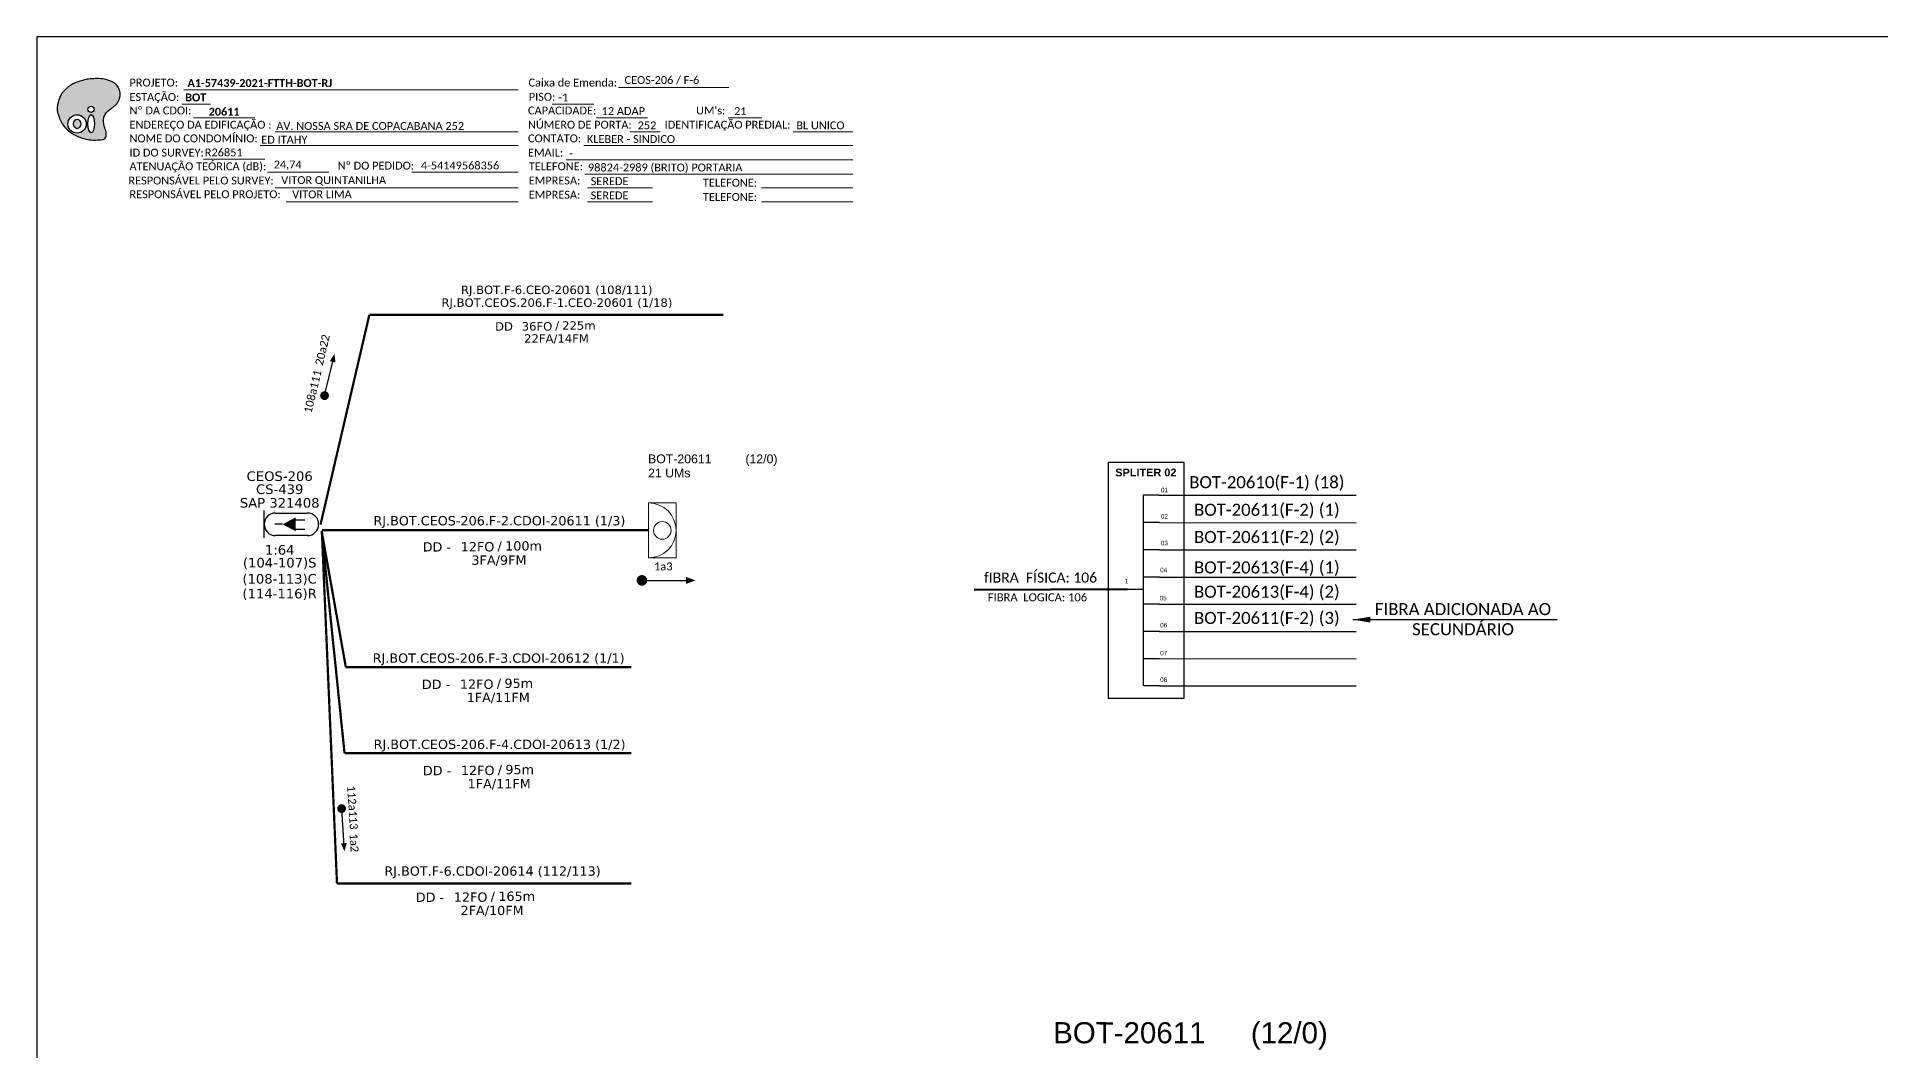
# Model space of a CAD drawing. Extents: x -89 to 749, y 705 to 1299.
# Drawn here: x -89.3 to 330, y 1068.5 to 1299 of the extents above; entities that cross this region are included whole.
import ezdxf
from ezdxf.enums import TextEntityAlignment as Align

# ---------------------------------------------------------------- set-up
doc = ezdxf.new("R2010")
doc.units = 0
for name, color, linetype, lineweight in [("20.0-LEGENDA DOS CDO'S", 1, 'Continuous', 0), ('20.1-CDO_INTERIOR', 1, 'Continuous', 0), ('40.1-ETIQUETAS', 1, 'Continuous', 20)]:
    doc.layers.add(name, color=color, linetype=linetype, lineweight=lineweight)
for name, color, linetype in [('20.4-CEOS', 1, 'Continuous'), ('CAP a instalar', 1, 'Continuous'), ('SETA', 7, 'Continuous')]:
    doc.layers.add(name, color=color, linetype=linetype)
doc.styles.add('ARIAL', font='arial.ttf')
doc.styles.add('siredit', font='verdana.ttf')
doc.styles.get("Standard").update_dxf_attribs({"font": 'arial.ttf'})
doc.styles.add('WMF-Calibri0', font='calibri.ttf')
doc.styles.add('WMF-Calibri1', font='calibrib.ttf')
doc.linetypes.add('FENCELINE1', pattern='A,0.25,-0.1,[133,ltypeshp.shx,S=0.1,R=0,X=-0.1,Y=0],-0.1,1', length=1.45)
doc.dimstyles.get("Standard").update_dxf_attribs({"dimtxt": 0.18, "dimasz": 0.18, "dimexe": 0.18, "dimexo": 0.0625, "dimgap": 0.09, "dimtad": 0, "dimtih": 1, "dimtoh": 1, "dimdec": 4, "dimzin": 0, "dimdsep": 46, "dimtxsty": 'Standard', "dimcen": 0.09, "dimadec": 0, "dimazin": 0, "dimtfac": 1, "dimtdec": 4, "dimtofl": 0, "dimtmove": 0, "dimatfit": 3, "dimfxl": 0, "dimtolj": 1, "dimtzin": 0, "dimarcsym": 0})

# ---------------------------------------------------------------- blocks, each defined once
blk = doc.blocks.new('OI')
h = blk.add_hatch(color=40)
edge = h.paths.add_edge_path()
edge.add_spline(control_points=[(4.35, -0.67), (3.92, -0.99), (3.26, -1.5), (2.81, -2.59), (2.9, -3.5), (3.06, -4.27), (3.31, -4.85), (3.37, -5.39), (3.4, -5.88), (3.2, -6.4), (2.54, -6.61), (1.65, -6.63), (0.55, -6.67), (-0.56, -6.42), (-1.61, -6.14), (-2.77, -5.61), (-3.92, -4.77), (-4.89, -3.7), (-5.34, -2.65), (-5.6, -1.94), (-5.85, -0.96), (-5.71, 0.47), (-5.1, 2.02), (-4.14, 3.02), (-3.3, 3.61), (-2.37, 4.16), (-1.36, 4.44), (-0.56, 4.7), (0.79, 4.85), (2.24, 4.97), (3.79, 4.57), (4.67, 4.21), (5.44, 3.65), (5.76, 2.99), (6.03, 2.21), (6.01, 1.46), (5.72, 0.64), (5.31, 0.08), (4.88, -0.38), (4.51, -0.55), (4.35, -0.67)], knot_values=[0, 0, 0, 0, 1.60434, 2.417191, 3.427595, 4.282808, 4.776746, 5.304182, 5.888771, 6.258406, 6.858137, 7.79129, 8.986195, 10.124242, 11.187857, 12.242908, 13.953784, 15.414161, 16.515391, 17.349188, 17.675853, 19.552021, 21.515531, 22.568638, 23.63245, 24.621084, 25.782718, 26.745347, 27.142653, 29.870543, 31.004649, 31.921532, 32.709589, 33.801391, 34.042471, 35.192333, 35.971461, 36.628871, 37.254359, 37.836911, 37.836911, 37.836911, 37.836911], degree=3, periodic=0)
h.paths.add_polyline_path([(1.13, -0.87, -1), (-0.04, -0.87, -1)], flags=16)
edge = h.paths.add_edge_path(flags=16)
edge.add_ellipse((0.56, -3.59), major_axis=(-0.02, 1.71), ratio=0.361305, start_angle=0, end_angle=360)
h.paths.add_polyline_path([(-0.36, -3.62, -1), (-3.8, -3.62, -1)], flags=16)
edge = h.paths.add_edge_path(flags=0)
edge.add_ellipse((-2.08, -3.62), major_axis=(0, 0.885), ratio=0.758294, start_angle=0, end_angle=360)
at = {"color": 40}
for centre, radius in [((-2.08, -3.62), 1.72), ((0.54, -0.87), 0.587)]:
    blk.add_circle(centre, radius, dxfattribs=at)
blk.add_ellipse((-2.08, -3.62), major_axis=(0, 0.885), ratio=0.758294, start_param=-3.141592653589792, end_param=3.141592653589792, dxfattribs=at)
blk.add_ellipse((0.56, -3.59), major_axis=(-0.02, 1.71), ratio=0.361305, dxfattribs=at)
at = {"color": 40, "start_tangent": (-0.800898, -0.598801), "end_tangent": (-0.800898, -0.598801)}
blk.add_spline([(4.35, -0.67), (3.2, -1.78), (2.9, -2.54), (2.92, -3.55), (3.12, -4.38), (3.28, -4.85), (3.37, -5.37), (3.35, -5.95), (3.2, -6.29), (2.66, -6.55), (1.73, -6.63), (0.54, -6.62), (-0.58, -6.41), (-1.6, -6.11), (-2.56, -5.67), (-3.95, -4.67), (-4.89, -3.56), (-5.37, -2.56), (-5.64, -1.78), (-5.72, -1.46), (-5.63, 0.42), (-4.84, 2.22), (-4.13, 2.99), (-3.27, 3.62), (-2.4, 4.09), (-1.3, 4.47), (-0.37, 4.72), (0.02, 4.77), (2.75, 4.8), (3.85, 4.53), (4.69, 4.16), (5.31, 3.68), (5.85, 2.73), (5.93, 2.5), (5.94, 1.35), (5.67, 0.62), (5.29, 0.08), (4.84, -0.36), (4.35, -0.67)], degree=3, dxfattribs=at)
blk = doc.blocks.new('CARIMBO')
at = {"color": 7, "lineweight": 0}
for points in [[(134.48, -16.3), (159.61, -16.3)], [(35.15, -20.06), (41.7, -20.06)], [(35.66, -16.79), (111.64, -16.79)], [(119.43, -20.02), (128.92, -20.02)], [(37.81, -23.14), (51.75, -23.14)], [(129.48, -23.14), (141.1, -23.14)], [(159.42, -23.14), (167.09, -23.14)], [(56.38, -26.37), (111.64, -26.37)], [(137.07, -26.37), (144.01, -26.37)], [(174.24, -26.37), (187.8, -26.37)], [(40.13, -32.55), (54.07, -32.55)], [(52.97, -29.48), (111.64, -29.48)], [(122.56, -32.72), (187.83, -32.72)], [(126.6, -29.48), (187.83, -29.48)], [(54.67, -35.52), (68.61, -35.52)], [(126.84, -35.96), (187.83, -35.96)], [(56.38, -39.07), (111.64, -39.07)], [(127.45, -39.07), (142.25, -39.07)], [(167.06, -39.07), (187.83, -39.07)], [(58.87, -42.31), (111.64, -42.31)], [(127.45, -42.31), (142.25, -42.31)], [(167.06, -42.31), (187.83, -42.31)]]:
    blk.add_lwpolyline(points, dxfattribs=at)
at = {"color": 7, "xscale": 1.213923925163967, "yscale": 1.213923925163967, "zscale": 1.213923925163967, "rotation": 0.1532896023949059}
blk.add_blockref('OI', (13.86, -20.16), dxfattribs=at)
at = {"color": 7, "lineweight": 0, "style": 'WMF-Calibri0'}
for s, height, p in [('PROJETO:', 1.793, (23.26, -16.04)), ('Caixa de Emenda:', 1.7927, (114.02, -16.04)), ('ESTAÇÃO:', 1.793, (23.26, -19.32)), ('Nº DA CDOI:', 1.7927, (23.26, -22.39)), ('CAPACIDADE:', 1.7927, (113.91, -22.39)), ('PISO:', 1.793, (114.09, -19.28)), ("UM's:", 1.793, (152.15, -22.39)), ('ENDEREÇO DA EDIFICAÇÃO :', 1.7927, (23.26, -25.63)), ('NÚMERO DE PORTA:', 1.7927, (113.91, -25.63)), ('IDENTIFICAÇÃO PREDIAL:', 1.7927, (144.99, -25.63)), ('NOME DO CONDOMÍNIO:', 1.7927, (23.26, -28.74)), ('CONTATO:', 1.793, (113.91, -28.74)), ('ATENUAÇÃO TEÓRICA (dB):', 1.7927, (23.26, -35.09)), ('ID DO SURVEY:', 1.7927, (23.26, -31.97)), ('EMAIL:', 1.793, (113.91, -31.97)), ('TELEFONE:', 1.793, (114.09, -35.09)), ('RESPONSÁVEL PELO SURVEY:', 1.7927, (23.02, -38.32)), ('EMPRESA:', 1.793, (114.09, -38.32)), ('TELEFONE:', 1.793, (153.7, -38.83)), ('RESPONSÁVEL PELO PROJETO:', 1.7927, (23.26, -41.44)), ('EMPRESA:', 1.793, (114.09, -41.56)), ('TELEFONE:', 1.793, (153.7, -42.06))]:
    blk.add_text(s, height=height, dxfattribs=at).set_placement(p)
at = {"color": 7, "lineweight": 0, "flags": 8}
for tag, p, style in [('PROJ', (36.46, -16.13), 'WMF-Calibri1'), ('CEOS-XX', (135.87, -15.46), 'WMF-Calibri0'), ('EST', (35.94, -19.41), 'WMF-Calibri1'), ('PISO_PTR', (120.78, -19.42), 'WMF-Calibri0'), ('CAPAC.', (130.66, -22.52), 'WMF-Calibri0'), ("UC'S", (160.78, -22.54), 'WMF-Calibri0'), ('LOGRADOURO', (56.65, -25.91), 'WMF-Calibri0'), ('N°', (138.85, -25.77), 'WMF-Calibri0'), ('N°PREDIO', (174.94, -25.77), 'WMF-Calibri0'), ('NOME_DO_COND.', (53.23, -29.02), 'WMF-Calibri0'), ('NOME_DO_CONTATO', (127.3, -28.89), 'WMF-Calibri0'), ('_ID_', (40.39, -31.94), 'WMF-Calibri0'), ('O_POTEN', (56.06, -34.68), 'WMF-Calibri0'), ('EMAIL', (123.26, -32.12), 'WMF-Calibri0'), ('RES_SURVEY', (57.78, -38.23), 'WMF-Calibri0'), ('TELEFONE', (127.55, -35.36), 'WMF-Calibri0'), ('EMP_RESP_SURVEY', (128.16, -38.47), 'WMF-Calibri0'), ('CONT_RESP_SURVEY', (167.76, -38.47), 'WMF-Calibri0'), ('RES_PROJ', (60.27, -41.47), 'WMF-Calibri0'), ('EMP_RESP_PROJ', (128.16, -41.71), 'WMF-Calibri0'), ('CONT_RESP_PROJ', (167.76, -41.71), 'WMF-Calibri0')]:
    blk.add_attdef(tag, p, '', height=1.79, dxfattribs=dict(at, style=style))
at = {"color": 7, "lineweight": 0, "style": 'WMF-Calibri1', "flags": 8}
blk.add_attdef("N° CDO'S", text='', height=1.79, dxfattribs=at).set_placement((44.78, -22.68), align=Align.CENTER)
blk = doc.blocks.new('ETIQUETA_RS5F')
at = {"layer": '40.1-ETIQUETAS', "color": 0, "style": 'siredit'}
blk.add_text('/', height=1.5, dxfattribs=at).set_placement((1.58, -1.95), align=Align.MIDDLE_RIGHT)
for tag, p in [('ETIQUETA_R_PRIMARIA', (1.21, 4.1)), ('ETIQUETA_R_SECUNDARIA', (1.21, 2.1)), ('F_ATIVAS/F_MORTAS', (1.14, -4.24))]:
    blk.add_attdef(tag, text='', height=1.5, dxfattribs=at).set_placement(p, align=Align.MIDDLE_CENTER)
for tag, p in [('TIPO_CABO', (-6.58, -2.12)), ('CAP_CABO', (0.4, -2.09))]:
    blk.add_attdef(tag, text='', height=1.5, dxfattribs=at).set_placement(p, align=Align.MIDDLE_RIGHT)
blk.add_attdef('METROS', text='', height=1.5, dxfattribs=at).set_placement((2.14, -1.95), align=Align.MIDDLE_LEFT)
for tag, p in [('FUSÃO_1', (0.85, -8.39)), ('FUSÃO_2', (0.85, -10.6)), ('FUSÃO_3', (0.85, -12.93)), ('FUSÃO_4', (0.85, -15.14)), ('FUSÃO_5', (0.85, -17.16))]:
    blk.add_attdef(tag, text='', height=1.5, dxfattribs=at).set_placement(p, align=Align.CENTER)
blk = doc.blocks.new('CDOI_INT')
at = {"layer": '20.1-CDO_INTERIOR', "color": 0, "lineweight": 18}
blk.add_lwpolyline([(4.25, -4.25), (4.25, 4.25), (0, 4.25), (0, -4.25)], close=True, dxfattribs=at)
blk.add_circle((2.12, 0), 1.36, dxfattribs=at)
blk.add_arc((0, 0), 4.25, 270, 90, dxfattribs=at)
at = {"layer": "20.0-LEGENDA DOS CDO'S", "color": 0, "style": 'ARIAL'}
for tag, p in [('CDO_N', (-0.08, 10.38)), ('SPLITER_1', (21.18, 10.38)), ('SURVEY', (-0.08, 8.2)), ('SPLITER_2', (21.19, 8.68)), ('SAP', (-0.08, 6.23)), ('1:XX', (5.94, -2.22)), ('UMS', (5.94, -4.24))]:
    blk.add_attdef(tag, p, '', height=1.36, dxfattribs=at)
blk.add_attdef('FIBRAS_UTILIZADAS', text='', height=1.36, dxfattribs=at).set_placement((15.34, 10.38), align=Align.CENTER)
blk = doc.blocks.new('CEOS_RP_CT_DRT')
at = {"layer": '20.4-CEOS', "color": 0}
for p, q in [((-4.54, 1.19), (-1.19, 1.19)), ((-1.19, -1.19), (-4.54, -1.19))]:
    blk.add_line(p, q, dxfattribs=at)
for points in [[(-5.73, -1.43), (-5.73, 1.44)], [(-3.79, 0), (-4.59, 0)], [(-2.47, 0.48), (-1.45, 0.48)], [(-2.47, -0.52), (-1.45, -0.52)]]:
    blk.add_lwpolyline(points, dxfattribs=at)
blk.add_lwpolyline([(-3.79, 0, 0, 1.47, 0), (-2.41, 0, 1.47, 1.47, 0)], format="xyseb", dxfattribs=at)
for centre, start, end in [((-4.54, 0), 90, 270), ((-1.19, 0), 270, 90)]:
    blk.add_arc(centre, 1.19, start, end, dxfattribs=at)
at = {"layer": '20.4-CEOS', "color": 7, "style": 'siredit'}
for tag, p in [('Nº_DA_CEOS', (-2.86, 5.6)), ('LOCAL', (-2.86, 4.24)), ('SAP', (-2.86, 2.78)), ('RACIO_SPLITAGEM', (-2.86, -1.88)), ('FIBRAS_SPLITTER', (-2.86, -3.58)), ('FIBRAS_TOP_C', (-2.86, -5.08)), ('RESERVA_FINAIS', (-2.86, -6.39))]:
    blk.add_attdef(tag, text='', height=1.01, dxfattribs=at).set_placement(p, align=Align.TOP_CENTER)

msp = doc.modelspace()

# ---------------------------------------------------------------- linework, layer by layer
at = {"color": 7, "linetype": 'Continuous'}
for p, q in [((162.34, 1194.8), (162.34, 1151.37)), ((165.86, 1194.8), (162.34, 1194.8)), ((166.04, 1188.52), (162.52, 1188.52)), ((166.04, 1182.32), (162.52, 1182.32)), ((166.04, 1176.1), (162.52, 1176.1)), ((158.69, 1173.37), (162.33, 1173.37)), ((166.04, 1169.94), (162.52, 1169.94)), ((166.04, 1163.77), (162.52, 1163.77)), ((166.04, 1157.58), (162.52, 1157.58)), ((166.04, 1151.41), (162.52, 1151.41))]:
    msp.add_line(p, q, dxfattribs=at)
at = {"color": 10, "linetype": 'Continuous'}
for p, q in [((165.86, 1194.8), (210.81, 1194.79)), ((166.04, 1188.52), (210.81, 1188.5)), ((166.04, 1182.34), (210.81, 1182.32)), ((166.04, 1176.12), (210.81, 1176.1)), ((166.04, 1169.95), (210.81, 1169.94)), ((166.04, 1163.79), (210.81, 1163.77)), ((166.04, 1157.6), (210.81, 1157.58)), ((166.04, 1151.41), (210.81, 1151.39))]:
    msp.add_line(p, q, dxfattribs=at)
at = {"color": 1, "linetype": 'Continuous', "lineweight": 60}
msp.add_line((158.69, 1173.37), (123.91, 1173.26), dxfattribs=at)
msp.add_lwpolyline([(-89.32, 705.02), (749.25, 705.02), (749.25, 1299.02), (-89.32, 1299.02), (-89.32, 705.02)])
at = {"color": 7, "lineweight": 0}
msp.add_lwpolyline([(-4.01, 1268.26), (20.14, 1268.26)], dxfattribs=at)
at = {"const_width": 1}
for points in [[(-24, 1216.94, 1), (-23.76, 1217.91, 1)], [(-20.03, 1123.98, 1), (-19.97, 1122.98, 1)]]:
    msp.add_lwpolyline(points, format="xyb", close=True, dxfattribs=at)
at = {"color": 7}
msp.add_lwpolyline([(154.37, 1148.59), (171.65, 1148.59), (171.65, 1202.24), (154.37, 1202.24)], close=True, dxfattribs=at)
at = {"color": 7, "const_width": 1.21}
msp.add_lwpolyline([(47.71, 1175.38, 1), (48.92, 1175.38, 1)], format="xyb", close=True, dxfattribs=at)
at = {"layer": 'CAP a instalar', "color": 7, "linetype": 'FENCELINE1', "ltscale": 7, "const_width": 0.513}
for points in [[(-24.8, 1188.06), (-13.69, 1235.78)], [(-13.69, 1235.78), (66.85, 1235.78)], [(-24.48, 1186.46), (-21.05, 1106.44)], [(-21.05, 1106.44), (45.92, 1106.42)]]:
    msp.add_lwpolyline(points, dxfattribs=at)
at = {"layer": 'CAP a instalar', "color": 8, "linetype": 'FENCELINE1', "ltscale": 7, "const_width": 0.513}
for points in [[(-24.55, 1186.68), (-19.04, 1155.65)], [(-24.5, 1186.2), (-19.33, 1136.06)], [(-19.04, 1155.65), (45.92, 1155.65)], [(-19.33, 1136.06), (45.92, 1136.06)]]:
    msp.add_lwpolyline(points, dxfattribs=at)
at = {"layer": 'CAP a instalar', "color": 1, "linetype": 'FENCELINE1', "ltscale": 7, "const_width": 0.513}
msp.add_lwpolyline([(-24.48, 1186.83), (49.91, 1186.83)], dxfattribs=at)
at = {"layer": 'SETA'}
for points in [[(-23.88, 1217.42), (-21.87, 1225.78)], [(-20, 1123.48), (-19.46, 1114.9)]]:
    msp.add_lwpolyline(points, dxfattribs=at)
at = {"layer": 'SETA', "color": 7}
msp.add_lwpolyline([(48.74, 1175.37), (59.15, 1175.37)], dxfattribs=at)
at = {"layer": 'SETA'}
for points in [[(-22.69, 1225.27), (-21.61, 1226.9), (-21.39, 1224.96)], [(-18.82, 1115.63), (-19.37, 1113.76), (-20.15, 1115.55)]]:
    msp.add_solid(points, dxfattribs=at)
at = {"layer": 'SETA', "color": 7}
msp.add_solid([(58.31, 1176.19), (60.53, 1175.39), (58.31, 1174.58)], dxfattribs=at)

# ---------------------------------------------------------------- block references
ref = msp.add_blockref('CARIMBO', (-91.51, 1303.77))
ref.add_attrib('PROJ', 'A1-57439-2021-FTTH-BOT-RJ', (-55.05, 1287.63), dxfattribs={"color": 7, "lineweight": 0, "height": 1.7927, "style": 'WMF-Calibri1'})
ref.add_attrib('EST', 'BOT', (-55.57, 1284.35), dxfattribs={"color": 7, "lineweight": 0, "height": 1.793, "style": 'WMF-Calibri1'})
ref.add_attrib("N° CDO'S", '20611', dxfattribs={"color": 7, "lineweight": 0, "height": 1.793, "style": 'WMF-Calibri1'}).set_placement((-46.73, 1281.09), align=Align.CENTER)
ref.add_attrib('LOGRADOURO', 'AV. NOSSA SRA DE COPACABANA 252', (-34.86, 1277.86), dxfattribs={"color": 7, "lineweight": 0, "height": 1.7927, "style": 'WMF-Calibri0'})
ref.add_attrib('NOME_DO_COND.', 'ED ITAHY', (-38.28, 1274.74), dxfattribs={"color": 7, "lineweight": 0, "height": 1.793, "style": 'WMF-Calibri0'})
ref.add_attrib('_ID_', 'R26851', (-51.11, 1271.83), dxfattribs={"color": 7, "lineweight": 0, "height": 1.793, "style": 'WMF-Calibri0'})
ref.add_attrib('O_POTEN', '24,74', (-35.45, 1269.09), dxfattribs={"color": 7, "lineweight": 0, "height": 1.793, "style": 'WMF-Calibri0'})
ref.add_attrib('RES_SURVEY', 'VITOR QUINTANILHA', (-33.73, 1265.54), dxfattribs={"color": 7, "lineweight": 0, "height": 1.7927, "style": 'WMF-Calibri0'})
ref.add_attrib('RES_PROJ', 'VITOR LIMA', (-31.24, 1262.3), dxfattribs={"color": 7, "lineweight": 0, "height": 1.793, "style": 'WMF-Calibri0'})
ref.add_attrib('CEOS-XX', 'CEOS-206 / F-6', (44.36, 1288.31), dxfattribs={"color": 7, "lineweight": 0, "height": 1.7927, "style": 'WMF-Calibri0'})
ref.add_attrib('CAPAC.', '12 ADAP', (39.15, 1281.25), dxfattribs={"color": 7, "lineweight": 0, "height": 1.793, "style": 'WMF-Calibri0'})
ref.add_attrib("UC'S", '21', (69.27, 1281.23), dxfattribs={"color": 7, "lineweight": 0, "height": 1.793, "style": 'WMF-Calibri0'})
ref.add_attrib('PISO_PTR', '-1', (29.28, 1284.34), dxfattribs={"color": 7, "lineweight": 0, "height": 1.793, "style": 'WMF-Calibri0'})
ref.add_attrib('N°', '252', (47.34, 1278), dxfattribs={"color": 7, "lineweight": 0, "height": 1.793, "style": 'WMF-Calibri0'})
ref.add_attrib('N°PREDIO', 'BL UNICO', (83.43, 1278), dxfattribs={"color": 7, "lineweight": 0, "height": 1.793, "style": 'WMF-Calibri0'})
ref.add_attrib('NOME_DO_CONTATO', 'KLEBER - SINDICO', (35.79, 1274.88), dxfattribs={"color": 7, "lineweight": 0, "height": 1.7927, "style": 'WMF-Calibri0'})
ref.add_attrib('EMAIL', '-', (31.75, 1271.65), dxfattribs={"color": 7, "lineweight": 0, "height": 1.79, "style": 'WMF-Calibri0'})
ref.add_attrib('TELEFONE', '98824-2989 (BRITO) PORTARIA', (36.04, 1268.41), dxfattribs={"color": 7, "lineweight": 0, "height": 1.7927, "style": 'WMF-Calibri0'})
ref.add_attrib('EMP_RESP_SURVEY', 'SEREDE', (36.65, 1265.3), dxfattribs={"color": 7, "lineweight": 0, "height": 1.793, "style": 'WMF-Calibri0'})
ref.add_attrib('EMP_RESP_PROJ', 'SEREDE', (36.65, 1262.06), dxfattribs={"color": 7, "lineweight": 0, "height": 1.793, "style": 'WMF-Calibri0'})
at = {"layer": '20.4-CEOS', "color": 5}
ref = msp.add_blockref('CEOS_RP_CT_DRT', (-25.23, 1188.14), dxfattribs=dict(at, xscale=2.161665797233582, yscale=2.161665797233582, zscale=2.161665797233582))
ref.add_attrib('Nº_DA_CEOS', 'CEOS-206', dxfattribs={"color": 5, "height": 2.183, "style": 'siredit'}).set_placement((-34.08, 1200.19), align=Align.TOP_CENTER)
ref.add_attrib('LOCAL', 'CS-439', dxfattribs={"color": 5, "height": 2.183, "style": 'siredit'}).set_placement((-34.08, 1197.22), align=Align.TOP_CENTER)
ref.add_attrib('SAP', 'SAP 321408', dxfattribs={"color": 5, "height": 2.183, "style": 'siredit'}).set_placement((-34.08, 1194.12), align=Align.TOP_CENTER)
ref.add_attrib('RACIO_SPLITAGEM', '1:64', dxfattribs={"color": 5, "height": 2.183, "style": 'siredit'}).set_placement((-34.08, 1183.43), align=Align.TOP_CENTER)
ref.add_attrib('FIBRAS_SPLITTER', '(104-107)S', dxfattribs={"color": 5, "height": 2.183, "style": 'siredit'}).set_placement((-34.08, 1180.51), align=Align.TOP_CENTER)
ref.add_attrib('FIBRAS_TOP_C', '(108-113)C', dxfattribs={"color": 5, "height": 2.183, "style": 'siredit'}).set_placement((-34.1, 1176.84), align=Align.TOP_CENTER)
ref.add_attrib('RESERVA_FINAIS', '(114-116)R', dxfattribs={"color": 5, "height": 2.183, "style": 'siredit'}).set_placement((-34.1, 1173.47), align=Align.TOP_CENTER)
at = {"layer": '40.1-ETIQUETAS', "color": 7}
ref = msp.add_blockref('ETIQUETA_RS5F', (27.45, 1235.87), dxfattribs=dict(at, xscale=1.283039983498747, yscale=1.283039983498747, zscale=1.283039983498747))
ref.add_attrib('ETIQUETA_R_PRIMARIA', 'RJ.BOT.F-6.CEO-20601 (108/111)', dxfattribs={"color": 0, "height": 1.9246, "style": 'siredit'}).set_placement((28.93, 1241.48), align=Align.MIDDLE_CENTER)
ref.add_attrib('ETIQUETA_R_SECUNDARIA', 'RJ.BOT.CEOS.206.F-1.CEO-20601 (1/18)', dxfattribs={"color": 0, "height": 1.9246, "style": 'siredit'}).set_placement((28.97, 1238.57), align=Align.MIDDLE_CENTER)
ref.add_attrib('TIPO_CABO', 'DD', dxfattribs={"color": 0, "height": 1.925, "style": 'siredit'}).set_placement((18.97, 1233.16), align=Align.MIDDLE_RIGHT)
ref.add_attrib('CAP_CABO', '36FO', dxfattribs={"color": 0, "height": 1.925, "style": 'siredit'}).set_placement((27.92, 1233.18), align=Align.MIDDLE_RIGHT)
ref.add_attrib('METROS', '225m', dxfattribs={"color": 0, "height": 1.925, "style": 'siredit'}).set_placement((30.16, 1233.36), align=Align.MIDDLE_LEFT)
ref.add_attrib('F_ATIVAS/F_MORTAS', '22FA/14FM', dxfattribs={"color": 0, "height": 1.925, "style": 'siredit'}).set_placement((28.88, 1230.42), align=Align.MIDDLE_CENTER)
at = {"layer": 'CAP a instalar', "color": 1, "linetype": 'FENCELINE1', "ltscale": 7}
ref = msp.add_blockref('CDOI_INT', (49.84, 1186.76), dxfattribs=dict(at, xscale=1.470653668531895, yscale=1.470653668531895, zscale=1.470653668531895))
ref.add_attrib('CDO_N', 'BOT-20611', (49.71, 1202.03), dxfattribs={"layer": "20.0-LEGENDA DOS CDO'S", "color": 0, "height": 2, "style": 'ARIAL'})
ref.add_attrib('FIBRAS_UTILIZADAS', '        (12/0)', dxfattribs={"layer": "20.0-LEGENDA DOS CDO'S", "color": 0, "height": 2.0005, "style": 'ARIAL'}).set_placement((72.4, 1202.03), align=Align.CENTER)
ref.add_attrib('SURVEY', '21 UMs', (49.72, 1198.82), dxfattribs={"layer": "20.0-LEGENDA DOS CDO'S", "color": 0, "height": 2, "style": 'ARIAL'})
ref = msp.add_blockref('ETIQUETA_RS5F', (14.22, 1185.99), dxfattribs=dict(at, xscale=1.411343981848631, yscale=1.411343981848631, zscale=1.411343981848631))
ref.add_attrib('ETIQUETA_R_SECUNDARIA', 'RJ.BOT.CEOS-206.F-2.CDOI-20611 (1/3)', dxfattribs={"layer": '40.1-ETIQUETAS', "color": 0, "height": 2.117, "style": 'siredit'}).set_placement((15.89, 1188.96), align=Align.MIDDLE_CENTER)
ref.add_attrib('TIPO_CABO', 'DD -', dxfattribs={"layer": '40.1-ETIQUETAS', "color": 0, "height": 2.117, "style": 'siredit'}).set_placement((4.89, 1183.01), align=Align.MIDDLE_RIGHT)
ref.add_attrib('CAP_CABO', '12FO', dxfattribs={"layer": '40.1-ETIQUETAS', "color": 0, "height": 2.117, "style": 'siredit'}).set_placement((14.74, 1183.04), align=Align.MIDDLE_RIGHT)
ref.add_attrib('METROS', '100m', dxfattribs={"layer": '40.1-ETIQUETAS', "color": 0, "height": 2.117, "style": 'siredit'}).set_placement((17.2, 1183.24), align=Align.MIDDLE_LEFT)
ref.add_attrib('F_ATIVAS/F_MORTAS', '3FA/9FM', dxfattribs={"layer": '40.1-ETIQUETAS', "color": 0, "height": 2.117, "style": 'siredit'}).set_placement((15.79, 1180), align=Align.MIDDLE_CENTER)
at = {"layer": 'CAP a instalar', "color": 8, "linetype": 'FENCELINE1', "ltscale": 7}
ref = msp.add_blockref('ETIQUETA_RS5F', (14.05, 1154.74), dxfattribs=dict(at, xscale=1.411343981848631, yscale=1.411343981848631, zscale=1.411343981848631))
ref.add_attrib('ETIQUETA_R_SECUNDARIA', 'RJ.BOT.CEOS-206.F-3.CDOI-20612 (1/1)', dxfattribs={"layer": '40.1-ETIQUETAS', "color": 0, "height": 2.117, "style": 'siredit'}).set_placement((15.72, 1157.71), align=Align.MIDDLE_CENTER)
ref.add_attrib('TIPO_CABO', 'DD -', dxfattribs={"layer": '40.1-ETIQUETAS', "color": 0, "height": 2.117, "style": 'siredit'}).set_placement((4.71, 1151.75), align=Align.MIDDLE_RIGHT)
ref.add_attrib('CAP_CABO', '12FO', dxfattribs={"layer": '40.1-ETIQUETAS', "color": 0, "height": 2.117, "style": 'siredit'}).set_placement((14.56, 1151.78), align=Align.MIDDLE_RIGHT)
ref.add_attrib('METROS', '95m', dxfattribs={"layer": '40.1-ETIQUETAS', "color": 0, "height": 2.117, "style": 'siredit'}).set_placement((17.03, 1151.98), align=Align.MIDDLE_LEFT)
ref.add_attrib('F_ATIVAS/F_MORTAS', '1FA/11FM', dxfattribs={"layer": '40.1-ETIQUETAS', "color": 0, "height": 2.117, "style": 'siredit'}).set_placement((15.62, 1148.75), align=Align.MIDDLE_CENTER)
ref = msp.add_blockref('ETIQUETA_RS5F', (14.27, 1135.12), dxfattribs=dict(at, xscale=1.411343981848631, yscale=1.411343981848631, zscale=1.411343981848631))
ref.add_attrib('ETIQUETA_R_SECUNDARIA', 'RJ.BOT.CEOS-206.F-4.CDOI-20613 (1/2)', dxfattribs={"layer": '40.1-ETIQUETAS', "color": 0, "height": 2.117, "style": 'siredit'}).set_placement((15.94, 1138.09), align=Align.MIDDLE_CENTER)
ref.add_attrib('TIPO_CABO', 'DD -', dxfattribs={"layer": '40.1-ETIQUETAS', "color": 0, "height": 2.117, "style": 'siredit'}).set_placement((4.93, 1132.13), align=Align.MIDDLE_RIGHT)
ref.add_attrib('CAP_CABO', '12FO', dxfattribs={"layer": '40.1-ETIQUETAS', "color": 0, "height": 2.117, "style": 'siredit'}).set_placement((14.79, 1132.17), align=Align.MIDDLE_RIGHT)
ref.add_attrib('METROS', '95m', dxfattribs={"layer": '40.1-ETIQUETAS', "color": 0, "height": 2.117, "style": 'siredit'}).set_placement((17.25, 1132.36), align=Align.MIDDLE_LEFT)
ref.add_attrib('F_ATIVAS/F_MORTAS', '1FA/11FM', dxfattribs={"layer": '40.1-ETIQUETAS', "color": 0, "height": 2.117, "style": 'siredit'}).set_placement((15.84, 1129.13), align=Align.MIDDLE_CENTER)
at = {"layer": 'CAP a instalar', "color": 7, "linetype": 'FENCELINE1', "ltscale": 7}
ref = msp.add_blockref('ETIQUETA_RS5F', (12.66, 1106.3), dxfattribs=dict(at, xscale=1.411343981848631, yscale=1.411343981848631, zscale=1.411343981848631))
ref.add_attrib('ETIQUETA_R_SECUNDARIA', 'RJ.BOT.F-6.CDOI-20614 (112/113)', dxfattribs={"layer": '40.1-ETIQUETAS', "color": 0, "height": 2.117, "style": 'siredit'}).set_placement((14.33, 1109.27), align=Align.MIDDLE_CENTER)
ref.add_attrib('TIPO_CABO', 'DD -', dxfattribs={"layer": '40.1-ETIQUETAS', "color": 0, "height": 2.117, "style": 'siredit'}).set_placement((3.32, 1103.31), align=Align.MIDDLE_RIGHT)
ref.add_attrib('CAP_CABO', '12FO', dxfattribs={"layer": '40.1-ETIQUETAS', "color": 0, "height": 2.117, "style": 'siredit'}).set_placement((13.18, 1103.34), align=Align.MIDDLE_RIGHT)
ref.add_attrib('METROS', '165m', dxfattribs={"layer": '40.1-ETIQUETAS', "color": 0, "height": 2.117, "style": 'siredit'}).set_placement((15.64, 1103.54), align=Align.MIDDLE_LEFT)
ref.add_attrib('F_ATIVAS/F_MORTAS', '2FA/10FM', dxfattribs={"layer": '40.1-ETIQUETAS', "color": 0, "height": 2.117, "style": 'siredit'}).set_placement((14.23, 1100.31), align=Align.MIDDLE_CENTER)

# ---------------------------------------------------------------- texts
at = {"color": 7, "lineweight": 0, "style": 'WMF-Calibri0'}
msp.add_text('Nº DO PEDIDO:', height=1.7927, dxfattribs=at).set_placement((-20.88, 1268.84))
at = {"char_height": 1.82, "width": 25.3588, "attachment_point": 5}
for s, insert, rotation in [('{\\fCalibri|b0|i0|c0|p34;\\C7;20a22}', (-24.35, 1227.82), 76.4661), ('{\\fCalibri|b0|i0|c0|p34;\\C7;108a111}', (-26.57, 1218.36), 76.4661), ('{\\fCalibri|b0|i0|c0|p34;\\C7;112a113}', (-17.52, 1123.7), 273.6303), ('{\\fCalibri|b0|i0|c0|p34;\\C7;1a2}', (-17.16, 1115.69), 273.6303)]:
    msp.add_mtext(s, dxfattribs=dict(at, insert=insert, rotation=rotation))
at = {"attachment_point": 5}
for s, insert, char_height, width in [('\\C10;\\fArial|b1|i0|c0|p34;\\H1x;SPLITER 02', (162.94, 1199.92), 1.7753, 17.28), ('\\pt9;{\\fCalibri|b0|i0|c0|p34;\\C7;BOT-20610(F-1) (18)}', (190.46, 1197.43), 2.7432, 40.9104), ('\\C7;\\fArial|b0|i0|;\\H1.0273588255048;01 ', (167.2, 1195.94), 1.7753, 3.5602), ('\\pt9;{\\fCalibri|b0|i0|c0|p34;\\C1;BOT-20611(F-2) (1)}', (190.46, 1191.15), 2.7432, 40.9104), ('\\C7;\\fArial|b0|i0|;\\H1.0273588255048;02 ', (167.15, 1189.94), 1.7753, 3.7582), ('\\pt9;{\\fCalibri|b0|i0|c0|p34;\\C1;BOT-20611(F-2) (2)}', (190.46, 1184.97), 2.7432, 40.9104), ('\\C7;\\fArial|b0|i0|;\\H1.0273588255048;03 ', (167.15, 1183.89), 1.7753, 3.456), ('\\C7;\\fArial|b0|i0|;\\H1.0273588255048;04 ', (167, 1177.75), 1.7753, 3.7582), ('\\pt9;{\\fCalibri|b0|i0|c0|p34;\\C7;BOT-20613(F-4) (1)}', (190.46, 1178.04), 2.7432, 40.9104), ('{\\fCalibri|b0|i0|c0|p34;\\C7;fIBRA  FÍSICA: 106}', (138.98, 1176.02), 2.2859, 34.56), ('\\C7;\\fArial|b0|i0|;\\H1.0273588255048;1', (158.53, 1175.2), 1.7753, 1.7584), ('\\pt9;{\\fCalibri|b0|i0|c0|p34;\\C7;BOT-20613(F-4) (2)}', (190.46, 1172.5), 2.7432, 40.9104), ('{\\fCalibri|b0|i0|c0|p34;\\C7;FIBRA  LOGICA: 106}', (138.29, 1171.53), 1.8289, 34.56), ('\\C7;\\fArial|b0|i0|;\\H1.0273588255048;05 ', (166.87, 1171.34), 1.7753, 4.6222), ('\\pt9.00003;{\\fCalibri|b0|i0|c0|p34;\\C7;FIBRA ADICIONADA AO SECUNDÁRIO}', (235.08, 1166.55), 2.7432, 40.9104), ('\\C7;\\fArial|b0|i0|;\\H1.0273588255048;06 ', (167, 1165.2), 1.7753, 3.7582), ('\\pt9.00003;{\\fCalibri|b0|i0|c0|p34;\\C1;BOT-20611(F-2) (3)}', (190.46, 1166.55), 2.7432, 40.9104), ('\\C7;\\fArial|b0|i0|;\\H1.0273588255048;07 ', (167, 1158.84), 1.7753, 3.7582), ('\\C7;\\fArial|b0|i0|;\\H1.0273588255048;08 ', (167, 1152.79), 1.7753, 3.7582)]:
    msp.add_mtext(s, dxfattribs=dict(at, insert=insert, char_height=char_height, width=width))
at = {"color": 1, "insert": (53.17, 1178.55), "char_height": 1.815, "width": 30.6841, "attachment_point": 5}
msp.add_mtext('{\\fCalibri|b0|i0|c0|p34;\\C7;1a3}', dxfattribs=at)
at = {"color": 7, "lineweight": 0, "style": 'WMF-Calibri0', "flags": 8}
msp.add_attdef('4-54149568356', (-1.97, 1268.87), '', height=1.79, dxfattribs=at)
at = {"layer": "20.0-LEGENDA DOS CDO'S", "color": 1, "style": 'ARIAL'}
msp.add_text('BOT-20611', height=4.8, rotation=359.9724, dxfattribs=at).set_placement((141.85, 1070.1))
msp.add_text('        (12/0)', height=4.8, rotation=359.9724, dxfattribs=at).set_placement((188.12, 1070.08), align=Align.CENTER)

# ---------------------------------------------------------------- leaders
at = {"color": 10, "linetype": 'Continuous'}
msp.add_leader([(210, 1166.46), (256.47, 1166.46)], dimstyle='Standard', override={"dimasz": 4, "dimgap": 0.09, "dimtad": 0}, dxfattribs=at)

doc.saveas('drawing.dxf')
